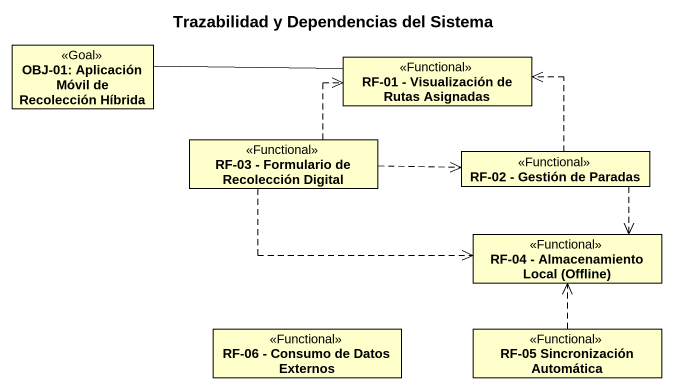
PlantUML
@startuml
title Trazabilidad y Dependencias del Sistema
hide circle
hide empty members
class "OBJ-01: Aplicación Móvil de Recolección Híbrida" as OBJ_01_Aplicación_Móvil_de <<Goal>>
class "RF-01 - Visualización de Rutas Asignadas" as RF_01_Visualización_de <<Functional>>
class "RF-03 - Formulario de Recolección Digital" as RF_03_Formulario_de <<Functional>>
class "RF-02 - Gestión de Paradas" as RF_02_Gestión_de_Paradas <<Functional>>
class "RF-04 - Almacenamiento Local (Offline)" as RF_04_Almacenamiento_Local <<Functional>>
class "RF-06 - Consumo de Datos Externos" as RF_06_Consumo_de_Datos <<Functional>>
class "RF-05 Sincronización Automática" as RF_05_Sincronización <<Functional>>
RF_01_Visualización_de -left- OBJ_01_Aplicación_Móvil_de
RF_03_Formulario_de .right.> RF_01_Visualización_de
RF_03_Formulario_de .right.> RF_02_Gestión_de_Paradas
RF_03_Formulario_de .right.> RF_04_Almacenamiento_Local
RF_02_Gestión_de_Paradas .up.> RF_01_Visualización_de
RF_02_Gestión_de_Paradas ..> RF_04_Almacenamiento_Local
RF_05_Sincronización .up.> RF_04_Almacenamiento_Local
@enduml
